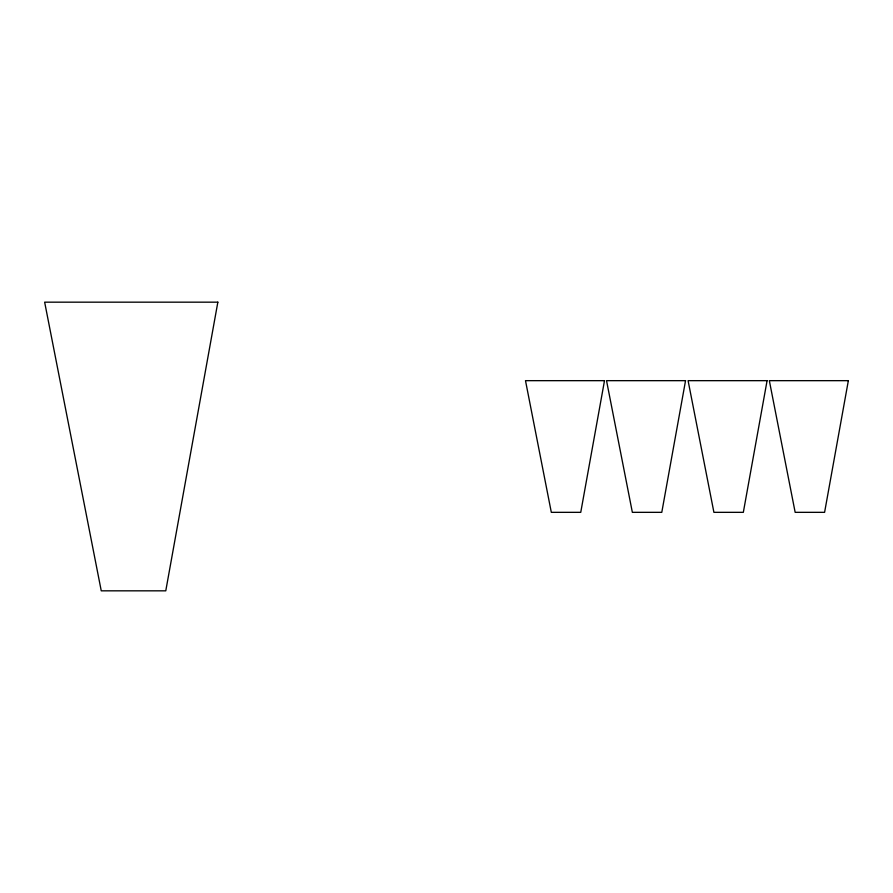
<?xml version="1.0" encoding="UTF-8"?>
<svg xmlns="http://www.w3.org/2000/svg" width="893" height="893" viewBox="0 0 893 893"><rect width="100%" height="100%" fill="white"/><g stroke="black" fill="none" stroke-linecap="round" stroke-linejoin="round"><path stroke-width="1.34" d="M217.847 302.169L165.774 590.831L101.255 590.831L44.65 302.169L217.847 302.169M604.505 380.664L580.751 512.336L551.316 512.336L525.497 380.664L604.505 380.664M685.545 380.664L661.791 512.336L632.356 512.336L606.537 380.664L685.545 380.664M767.087 380.664L743.333 512.336L713.909 512.336L688.09 380.664L767.087 380.664M848.35 380.664L824.596 512.336L795.161 512.336L769.342 380.664L848.35 380.664"/></g></svg>
